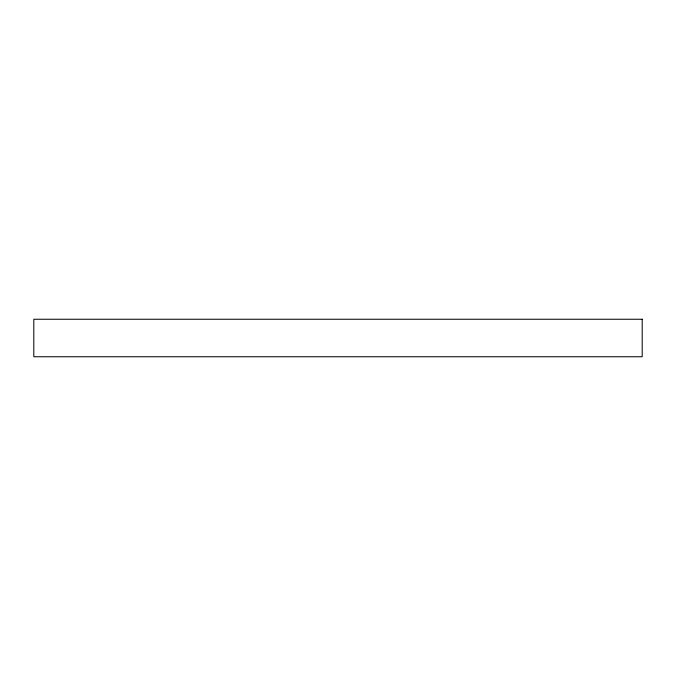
<?xml version="1.0" encoding="UTF-8"?>
<svg xmlns="http://www.w3.org/2000/svg" width="676" height="676" viewBox="0 0 676 676"><rect width="100%" height="100%" fill="white"/><g stroke="black" fill="none" stroke-linecap="round" stroke-linejoin="round"><path stroke-width="1.01" d="M642.2 319.249L33.8 319.249L33.8 356.751L642.2 356.751L642.2 319.249"/></g></svg>
